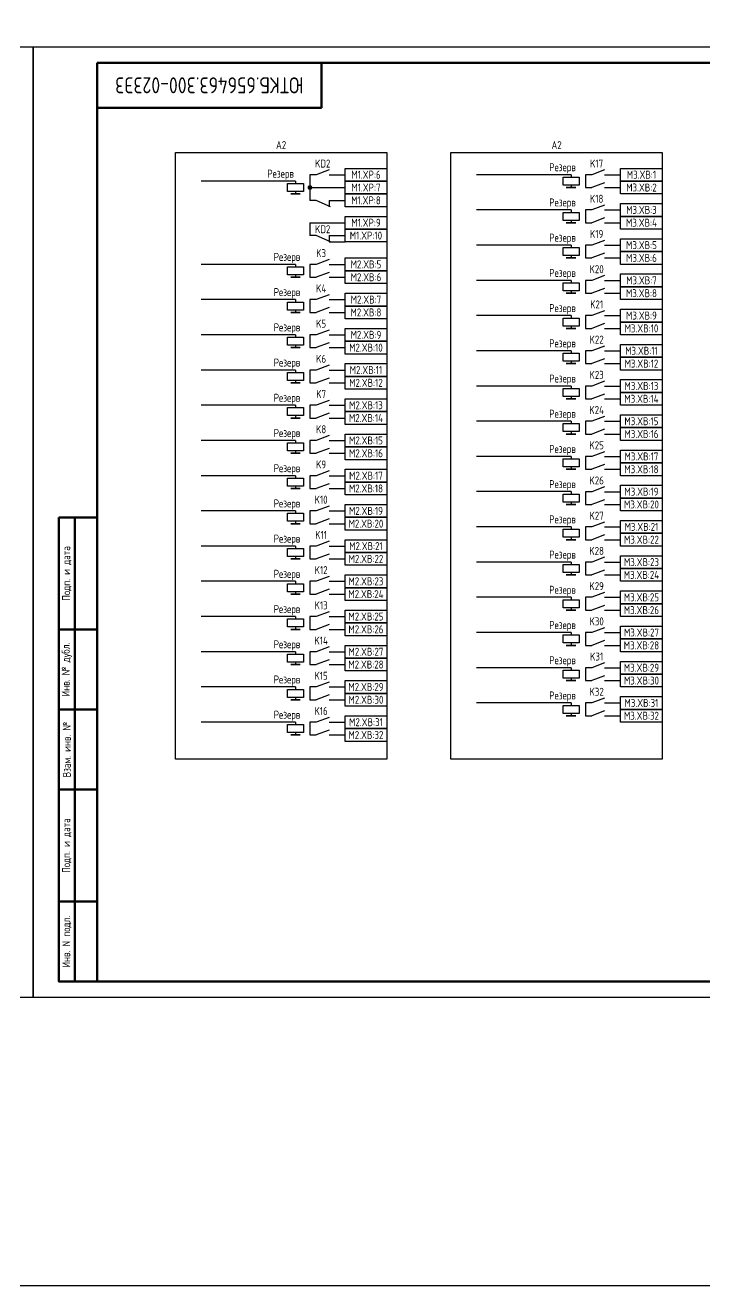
# Model space of a CAD drawing. Header units: millimetres. Extents: x -1117 to 6417, y -90 to 586.
# Drawn here: x 4617.5 to 4829.7, y -90 to 303.8 of the extents above; entities that cross this region are included whole.
import ezdxf

# ---------------------------------------------------------------- set-up
doc = ezdxf.new("R2010")
doc.units = ezdxf.units.MM
doc.styles.add('Gost_type_A', font='GOST_A.TTF')

# ---------------------------------------------------------------- blocks, each defined once
blk = doc.blocks.new('Формат_А3')
blk.add_lwpolyline([(-420, 297), (0, 297), (0, 0), (-420, 0)], close=True)
at = {"lineweight": 50}
blk.add_lwpolyline([(-400, 292), (-5, 292), (-5, 5), (-400, 5)], close=True, dxfattribs=at)
blk = doc.blocks.new('Штамп левый нижний')
at = {"lineweight": 50}
for points in [[(-12, 145), (-7, 145), (-7, 110), (-12, 110)], [(-7, 145), (0, 145), (0, 110), (-7, 110)], [(-12, 110), (-7, 110), (-7, 85), (-12, 85)], [(-7, 110), (0, 110), (0, 85), (-7, 85)], [(-12, 85), (-7, 85), (-7, 60), (-12, 60)], [(-7, 85), (0, 85), (0, 60), (-7, 60)], [(-12, 60), (-7, 60), (-7, 25), (-12, 25)], [(-7, 60), (0, 60), (0, 25), (-7, 25)], [(-12, 25), (-7, 25), (-7, 0), (-12, 0)], [(-7, 25), (0, 25), (0, 0), (-7, 0)]]:
    blk.add_lwpolyline(points, close=True, dxfattribs=at)
at = {"char_height": 2.5, "attachment_point": 5, "rotation": 90, "style": 'Gost_type_A'}
for s, insert, width in [('Подп. и дата', (-9.5, 127.5), 35), ('Инв. № дубл.', (-9.5, 97.5), 25), ('Взам. инв. №', (-9.5, 72.5), 25), ('Подп. и дата', (-9.5, 42.5), 35), ('Инв. N подл.', (-9.5, 12.5), 25)]:
    blk.add_mtext(s, dxfattribs=dict(at, insert=insert, width=width))
blk = doc.blocks.new('Штамп угловой верхний')
at = {"lineweight": 50}
blk.add_lwpolyline([(0, 0), (70, 0), (70, -14), (0, -14)], close=True, dxfattribs=at)
blk = doc.blocks.new('POINT')
at = {"const_width": 0.75}
blk.add_lwpolyline([(-0.375, 0, 1), (0.375, 0, 1)], format="xyb", close=True, dxfattribs=at)

msp = doc.modelspace()

# ---------------------------------------------------------------- linework, layer by layer
at = {"ltscale": 1.08}
for p, q in [((4708.4, 257.05), (4706.4, 257.05)), ((4706.4, 257.05), (4706.4, 249.05)), ((4712.4, 257.05), (4717.4, 257.05)), ((4794.43, 257.05), (4792.43, 257.05)), ((4792.43, 257.05), (4792.43, 253.05)), ((4798.43, 257.05), (4803.43, 257.05)), ((4706.4, 253.05), (4717.4, 253.05)), ((4792.43, 253.05), (4794.43, 253.05)), ((4798.43, 253.05), (4803.43, 253.05)), ((4708.4, 249.05), (4706.4, 249.05)), ((4712.4, 249.05), (4717.4, 249.05)), ((4794.43, 246.05), (4792.43, 246.05)), ((4792.43, 246.05), (4792.43, 242.05)), ((4798.43, 246.05), (4803.43, 246.05)), ((4706.4, 242.05), (4717.4, 242.05)), ((4792.43, 242.05), (4794.43, 242.05)), ((4798.43, 242.05), (4803.43, 242.05)), ((4708.4, 238.05), (4706.4, 238.05)), ((4712.4, 238.05), (4717.4, 238.05)), ((4712.4, 236.05), (4717.4, 236.05)), ((4794.43, 235.05), (4792.43, 235.05)), ((4792.43, 235.05), (4792.43, 231.05)), ((4798.43, 235.05), (4803.43, 235.05)), ((4708.4, 229.05), (4706.4, 229.05)), ((4706.4, 229.05), (4706.4, 225.05)), ((4712.4, 229.05), (4717.4, 229.05)), ((4792.43, 231.05), (4794.43, 231.05)), ((4798.43, 231.05), (4803.43, 231.05)), ((4706.4, 225.05), (4708.4, 225.05)), ((4712.4, 225.05), (4717.4, 225.05)), ((4794.43, 224.05), (4792.43, 224.05)), ((4792.43, 224.05), (4792.43, 220.05)), ((4798.43, 224.05), (4803.43, 224.05)), ((4708.4, 218.05), (4706.4, 218.05)), ((4706.4, 218.05), (4706.4, 214.05)), ((4712.4, 218.05), (4717.4, 218.05)), ((4792.43, 220.05), (4794.43, 220.05)), ((4798.43, 220.05), (4803.43, 220.05)), ((4706.4, 214.05), (4708.4, 214.05)), ((4712.4, 214.05), (4717.4, 214.05)), ((4794.43, 213.05), (4792.43, 213.05)), ((4792.43, 213.05), (4792.43, 209.05)), ((4798.43, 213.05), (4803.43, 213.05)), ((4792.43, 209.05), (4794.43, 209.05)), ((4798.43, 209.05), (4803.43, 209.05)), ((4708.4, 207.05), (4706.4, 207.05)), ((4706.4, 207.05), (4706.4, 203.05)), ((4712.4, 207.05), (4717.4, 207.05)), ((4706.4, 203.05), (4708.4, 203.05)), ((4712.4, 203.05), (4717.4, 203.05)), ((4794.43, 202.05), (4792.43, 202.05)), ((4792.43, 202.05), (4792.43, 198.05)), ((4798.43, 202.05), (4803.43, 202.05)), ((4792.43, 198.05), (4794.43, 198.05)), ((4798.43, 198.05), (4803.43, 198.05)), ((4708.4, 196.05), (4706.4, 196.05)), ((4706.4, 196.05), (4706.4, 192.05)), ((4712.4, 196.05), (4717.4, 196.05)), ((4706.4, 192.05), (4708.4, 192.05)), ((4712.4, 192.05), (4717.4, 192.05)), ((4794.43, 191.05), (4792.43, 191.05)), ((4792.43, 191.05), (4792.43, 187.05)), ((4798.43, 191.05), (4803.43, 191.05)), ((4792.43, 187.05), (4794.43, 187.05)), ((4798.43, 187.05), (4803.43, 187.05)), ((4708.4, 185.05), (4706.4, 185.05)), ((4706.4, 185.05), (4706.4, 181.05)), ((4712.4, 185.05), (4717.4, 185.05)), ((4706.4, 181.05), (4708.4, 181.05)), ((4712.4, 181.05), (4717.4, 181.05)), ((4794.43, 180.05), (4792.43, 180.05)), ((4792.43, 180.05), (4792.43, 176.05)), ((4798.43, 180.05), (4803.43, 180.05)), ((4708.4, 174.05), (4706.4, 174.05)), ((4706.4, 174.05), (4706.4, 170.05)), ((4712.4, 174.05), (4717.4, 174.05)), ((4792.43, 176.05), (4794.43, 176.05)), ((4798.43, 176.05), (4803.43, 176.05)), ((4706.4, 170.05), (4708.4, 170.05)), ((4712.4, 170.05), (4717.4, 170.05)), ((4794.43, 169.05), (4792.43, 169.05)), ((4792.43, 169.05), (4792.43, 165.05)), ((4798.43, 169.05), (4803.43, 169.05)), ((4708.4, 163.05), (4706.4, 163.05)), ((4706.4, 163.05), (4706.4, 159.05)), ((4712.4, 163.05), (4717.4, 163.05)), ((4792.43, 165.05), (4794.43, 165.05)), ((4798.43, 165.05), (4803.43, 165.05)), ((4706.4, 159.05), (4708.4, 159.05)), ((4712.4, 159.05), (4717.4, 159.05)), ((4794.43, 158.05), (4792.43, 158.05)), ((4792.43, 158.05), (4792.43, 154.05)), ((4798.43, 158.05), (4803.43, 158.05)), ((4792.43, 154.05), (4794.43, 154.05)), ((4798.43, 154.05), (4803.43, 154.05)), ((4708.4, 152.05), (4706.4, 152.05)), ((4706.4, 152.05), (4706.4, 148.05)), ((4712.4, 152.05), (4717.4, 152.05)), ((4706.4, 148.05), (4708.4, 148.05)), ((4712.4, 148.05), (4717.4, 148.05)), ((4794.43, 147.05), (4792.43, 147.05)), ((4792.43, 147.05), (4792.43, 143.05)), ((4798.43, 147.05), (4803.43, 147.05)), ((4792.43, 143.05), (4794.43, 143.05)), ((4798.43, 143.05), (4803.43, 143.05)), ((4708.4, 141.05), (4706.4, 141.05)), ((4706.4, 141.05), (4706.4, 137.05)), ((4712.4, 141.05), (4717.4, 141.05)), ((4706.4, 137.05), (4708.4, 137.05)), ((4712.4, 137.05), (4717.4, 137.05)), ((4794.43, 136.05), (4792.43, 136.05)), ((4792.43, 136.05), (4792.43, 132.05)), ((4798.43, 136.05), (4803.43, 136.05)), ((4708.4, 130.05), (4706.4, 130.05)), ((4706.4, 130.05), (4706.4, 126.05)), ((4712.4, 130.05), (4717.4, 130.05)), ((4792.43, 132.05), (4794.43, 132.05)), ((4798.43, 132.05), (4803.43, 132.05)), ((4706.4, 126.05), (4708.4, 126.05)), ((4712.4, 126.05), (4717.4, 126.05)), ((4794.43, 125.05), (4792.43, 125.05)), ((4792.43, 125.05), (4792.43, 121.05)), ((4798.43, 125.05), (4803.43, 125.05)), ((4708.4, 119.05), (4706.4, 119.05)), ((4706.4, 119.05), (4706.4, 115.05)), ((4712.4, 119.05), (4717.4, 119.05)), ((4792.43, 121.05), (4794.43, 121.05)), ((4798.43, 121.05), (4803.43, 121.05)), ((4706.4, 115.05), (4708.4, 115.05)), ((4712.4, 115.05), (4717.4, 115.05)), ((4794.43, 114.05), (4792.43, 114.05)), ((4792.43, 114.05), (4792.43, 110.05)), ((4798.43, 114.05), (4803.43, 114.05)), ((4708.4, 108.05), (4706.4, 108.05)), ((4706.4, 108.05), (4706.4, 104.05)), ((4712.4, 108.05), (4717.4, 108.05)), ((4792.43, 110.05), (4794.43, 110.05)), ((4798.43, 110.05), (4803.43, 110.05)), ((4706.4, 104.05), (4708.4, 104.05)), ((4712.4, 104.05), (4717.4, 104.05)), ((4794.43, 103.05), (4792.43, 103.05)), ((4792.43, 103.05), (4792.43, 99.05)), ((4798.43, 103.05), (4803.43, 103.05)), ((4792.43, 99.05), (4794.43, 99.05)), ((4798.43, 99.05), (4803.43, 99.05)), ((4708.4, 97.05), (4706.4, 97.05)), ((4706.4, 97.05), (4706.4, 93.05)), ((4712.4, 97.05), (4717.4, 97.05)), ((4706.4, 93.05), (4708.4, 93.05)), ((4712.4, 93.05), (4717.4, 93.05)), ((4794.43, 92.05), (4792.43, 92.05)), ((4792.43, 92.05), (4792.43, 88.05)), ((4798.43, 92.05), (4803.43, 92.05)), ((4792.43, 88.05), (4794.43, 88.05)), ((4798.43, 88.05), (4803.43, 88.05)), ((4708.4, 86.05), (4706.4, 86.05)), ((4706.4, 86.05), (4706.4, 82.05)), ((4712.4, 86.05), (4717.4, 86.05)), ((4706.4, 82.05), (4708.4, 82.05)), ((4712.4, 82.05), (4717.4, 82.05))]:
    msp.add_line(p, q, dxfattribs=at)
at = {"ltscale": 4.32}
for p, q in [((4712.4, 258.55), (4708.4, 257.05)), ((4798.43, 258.55), (4794.43, 257.05)), ((4798.43, 254.55), (4794.43, 253.05)), ((4712.79, 247.06), (4708.4, 249.05)), ((4798.43, 247.55), (4794.43, 246.05)), ((4798.43, 243.55), (4794.43, 242.05)), ((4712.79, 236.06), (4708.4, 238.05)), ((4798.43, 236.55), (4794.43, 235.05)), ((4798.43, 232.55), (4794.43, 231.05)), ((4712.4, 230.55), (4708.4, 229.05)), ((4712.4, 226.55), (4708.4, 225.05)), ((4798.43, 225.55), (4794.43, 224.05)), ((4798.43, 221.55), (4794.43, 220.05)), ((4712.4, 219.55), (4708.4, 218.05)), ((4712.4, 215.55), (4708.4, 214.05)), ((4798.43, 214.55), (4794.43, 213.05)), ((4798.43, 210.55), (4794.43, 209.05)), ((4712.4, 208.55), (4708.4, 207.05)), ((4712.4, 204.55), (4708.4, 203.05)), ((4798.43, 203.55), (4794.43, 202.05)), ((4712.4, 197.55), (4708.4, 196.05)), ((4798.43, 199.55), (4794.43, 198.05)), ((4712.4, 193.55), (4708.4, 192.05)), ((4798.43, 192.55), (4794.43, 191.05)), ((4712.4, 186.55), (4708.4, 185.05)), ((4798.43, 188.55), (4794.43, 187.05)), ((4712.4, 182.55), (4708.4, 181.05)), ((4798.43, 181.55), (4794.43, 180.05)), ((4798.43, 177.55), (4794.43, 176.05)), ((4712.4, 175.55), (4708.4, 174.05)), ((4712.4, 171.55), (4708.4, 170.05)), ((4798.43, 170.55), (4794.43, 169.05)), ((4798.43, 166.55), (4794.43, 165.05)), ((4712.4, 164.55), (4708.4, 163.05)), ((4712.4, 160.55), (4708.4, 159.05)), ((4798.43, 159.55), (4794.43, 158.05)), ((4798.43, 155.55), (4794.43, 154.05)), ((4712.4, 153.55), (4708.4, 152.05)), ((4712.4, 149.55), (4708.4, 148.05)), ((4798.43, 148.55), (4794.43, 147.05)), ((4712.4, 142.55), (4708.4, 141.05)), ((4798.43, 144.55), (4794.43, 143.05)), ((4712.4, 138.55), (4708.4, 137.05)), ((4798.43, 137.55), (4794.43, 136.05)), ((4712.4, 131.55), (4708.4, 130.05)), ((4798.43, 133.55), (4794.43, 132.05)), ((4712.4, 127.55), (4708.4, 126.05)), ((4798.43, 126.55), (4794.43, 125.05)), ((4798.43, 122.55), (4794.43, 121.05)), ((4712.4, 120.55), (4708.4, 119.05)), ((4712.4, 116.55), (4708.4, 115.05)), ((4798.43, 115.55), (4794.43, 114.05)), ((4798.43, 111.55), (4794.43, 110.05)), ((4712.4, 109.55), (4708.4, 108.05)), ((4712.4, 105.55), (4708.4, 104.05)), ((4798.43, 104.55), (4794.43, 103.05)), ((4712.4, 98.55), (4708.4, 97.05)), ((4798.43, 100.55), (4794.43, 99.05)), ((4712.4, 94.55), (4708.4, 93.05)), ((4798.43, 93.55), (4794.43, 92.05)), ((4712.4, 87.55), (4708.4, 86.05)), ((4798.43, 89.55), (4794.43, 88.05)), ((4712.4, 83.55), (4708.4, 82.05))]:
    msp.add_line(p, q, dxfattribs=at)
for p, q in [((4787.93, 257.06), (4758.43, 257.06)), ((4787.93, 257.06), (4787.93, 256.3)), ((4701.9, 255.06), (4672.4, 255.06)), ((4701.9, 255.06), (4701.9, 254.3)), ((4787.93, 253.8), (4787.93, 253.05)), ((4701.9, 251.8), (4701.9, 251.05)), ((4712.4, 249.05), (4712.4, 247.05)), ((4787.93, 246.06), (4758.43, 246.06)), ((4787.93, 246.06), (4787.93, 245.3)), ((4706.4, 242.05), (4706.4, 238.05)), ((4787.93, 242.8), (4787.93, 242.05)), ((4712.4, 238.05), (4712.4, 236.05)), ((4787.93, 235.06), (4758.43, 235.06)), ((4787.93, 235.06), (4787.93, 234.3)), ((4701.9, 229.05), (4672.4, 229.05)), ((4701.9, 229.05), (4701.9, 228.3)), ((4787.93, 231.8), (4787.93, 231.05)), ((4701.9, 225.8), (4701.9, 225.05)), ((4787.93, 224.06), (4758.43, 224.06)), ((4787.93, 224.06), (4787.93, 223.3)), ((4787.93, 220.8), (4787.93, 220.05)), ((4701.9, 218.05), (4672.4, 218.05)), ((4701.9, 218.05), (4701.9, 217.3)), ((4701.9, 214.8), (4701.9, 214.05)), ((4787.93, 213.06), (4758.43, 213.06)), ((4787.93, 213.06), (4787.93, 212.3)), ((4787.93, 209.8), (4787.93, 209.05)), ((4701.9, 207.05), (4672.4, 207.05)), ((4701.9, 207.05), (4701.9, 206.3)), ((4701.9, 203.8), (4701.9, 203.05)), ((4787.93, 202.06), (4758.43, 202.06)), ((4787.93, 202.06), (4787.93, 201.3)), ((4787.93, 198.8), (4787.93, 198.05)), ((4701.9, 196.05), (4672.4, 196.05)), ((4701.9, 196.05), (4701.9, 195.3)), ((4701.9, 192.8), (4701.9, 192.05)), ((4787.93, 191.06), (4758.43, 191.06)), ((4787.93, 191.06), (4787.93, 190.3)), ((4787.93, 187.8), (4787.93, 187.05)), ((4701.9, 185.05), (4672.4, 185.05)), ((4701.9, 185.05), (4701.9, 184.3)), ((4701.9, 181.8), (4701.9, 181.05)), ((4787.93, 180.06), (4758.43, 180.06)), ((4787.93, 180.06), (4787.93, 179.3)), ((4701.9, 174.05), (4672.4, 174.05)), ((4701.9, 174.05), (4701.9, 173.3)), ((4787.93, 176.8), (4787.93, 176.05)), ((4701.9, 170.8), (4701.9, 170.05)), ((4787.93, 169.06), (4758.43, 169.06)), ((4787.93, 169.06), (4787.93, 168.3)), ((4787.93, 165.8), (4787.93, 165.05)), ((4701.9, 163.05), (4672.4, 163.05)), ((4701.9, 163.05), (4701.9, 162.3)), ((4701.9, 159.8), (4701.9, 159.05)), ((4787.93, 158.06), (4758.43, 158.06)), ((4787.93, 158.06), (4787.93, 157.3)), ((4787.93, 154.8), (4787.93, 154.05)), ((4701.9, 152.05), (4672.4, 152.05)), ((4701.9, 152.05), (4701.9, 151.3)), ((4701.9, 148.8), (4701.9, 148.05)), ((4787.93, 147.06), (4758.43, 147.06)), ((4787.93, 147.06), (4787.93, 146.3)), ((4787.93, 143.8), (4787.93, 143.05)), ((4701.9, 141.05), (4672.4, 141.05)), ((4701.9, 141.05), (4701.9, 140.3)), ((4701.9, 137.8), (4701.9, 137.05)), ((4787.93, 136.06), (4758.43, 136.06)), ((4787.93, 136.06), (4787.93, 135.3)), ((4701.9, 130.05), (4672.4, 130.05)), ((4701.9, 130.05), (4701.9, 129.3)), ((4787.93, 132.8), (4787.93, 132.05)), ((4701.9, 126.8), (4701.9, 126.05)), ((4787.93, 125.06), (4758.43, 125.06)), ((4787.93, 125.06), (4787.93, 124.3)), ((4701.9, 119.05), (4672.4, 119.05)), ((4701.9, 119.05), (4701.9, 118.3)), ((4787.93, 121.8), (4787.93, 121.05)), ((4701.9, 115.8), (4701.9, 115.05)), ((4787.93, 114.06), (4758.43, 114.06)), ((4787.93, 114.06), (4787.93, 113.3)), ((4787.93, 110.8), (4787.93, 110.05)), ((4701.9, 108.05), (4672.4, 108.05)), ((4701.9, 108.05), (4701.9, 107.3)), ((4701.9, 104.8), (4701.9, 104.05)), ((4787.93, 103.06), (4758.43, 103.06)), ((4787.93, 103.06), (4787.93, 102.3)), ((4787.93, 99.8), (4787.93, 99.05)), ((4701.9, 97.05), (4672.4, 97.05)), ((4701.9, 97.05), (4701.9, 96.3)), ((4701.9, 93.8), (4701.9, 93.05)), ((4787.93, 92.06), (4758.43, 92.06)), ((4787.93, 92.06), (4787.93, 91.3)), ((4787.93, 88.8), (4787.93, 88.05)), ((4701.9, 86.05), (4672.4, 86.05)), ((4701.9, 86.05), (4701.9, 85.3)), ((4701.9, 82.8), (4701.9, 82.05))]:
    msp.add_line(p, q)
for points in [[(-1117.42, 586), (6417.25, 586), (6417.25, -90), (-1117.42, -90)], [(4664.4, 264.05), (4730.4, 264.05), (4730.4, 74.53), (4664.4, 74.53)], [(4750.43, 264.05), (4816.43, 264.05), (4816.43, 74.53), (4750.43, 74.53)], [(4717.4, 259.05), (4730.4, 259.05), (4730.4, 255.05), (4717.4, 255.05)], [(4790.43, 256.3), (4790.43, 253.8), (4785.43, 253.8), (4785.43, 256.3)], [(4803.43, 259.05), (4816.43, 259.05), (4816.43, 255.05), (4803.43, 255.05)], [(4704.4, 254.3), (4704.4, 251.8), (4699.4, 251.8), (4699.4, 254.3)], [(4717.4, 255.05), (4730.4, 255.05), (4730.4, 251.05), (4717.4, 251.05)], [(4789.43, 253.05), (4786.43, 253.05)], [(4803.43, 255.05), (4816.43, 255.05), (4816.43, 251.05), (4803.43, 251.05)], [(4703.4, 251.05), (4700.4, 251.05)], [(4717.4, 251.05), (4730.4, 251.05), (4730.4, 247.05), (4717.4, 247.05)], [(4790.43, 245.3), (4790.43, 242.8), (4785.43, 242.8), (4785.43, 245.3)], [(4803.43, 248.05), (4816.43, 248.05), (4816.43, 244.05), (4803.43, 244.05)], [(4717.4, 244.05), (4730.4, 244.05), (4730.4, 240.05), (4717.4, 240.05)], [(4789.43, 242.05), (4786.43, 242.05)], [(4803.43, 244.05), (4816.43, 244.05), (4816.43, 240.05), (4803.43, 240.05)], [(4717.4, 240.05), (4730.4, 240.05), (4730.4, 236.05), (4717.4, 236.05)], [(4803.43, 237.05), (4816.43, 237.05), (4816.43, 233.05), (4803.43, 233.05)], [(4790.43, 234.3), (4790.43, 231.8), (4785.43, 231.8), (4785.43, 234.3)], [(4803.43, 233.05), (4816.43, 233.05), (4816.43, 229.05), (4803.43, 229.05)], [(4717.4, 231.05), (4730.4, 231.05), (4730.4, 227.05), (4717.4, 227.05)], [(4717.4, 231.05), (4730.4, 231.05), (4730.4, 227.05), (4717.4, 227.05)], [(4789.43, 231.05), (4786.43, 231.05)], [(4704.4, 228.3), (4704.4, 225.8), (4699.4, 225.8), (4699.4, 228.3)], [(4703.4, 225.05), (4700.4, 225.05)], [(4717.4, 227.05), (4730.4, 227.05), (4730.4, 223.05), (4717.4, 223.05)], [(4803.43, 226.05), (4816.43, 226.05), (4816.43, 222.05), (4803.43, 222.05)], [(4790.43, 223.3), (4790.43, 220.8), (4785.43, 220.8), (4785.43, 223.3)], [(4803.43, 222.05), (4816.43, 222.05), (4816.43, 218.05), (4803.43, 218.05)], [(4704.4, 217.3), (4704.4, 214.8), (4699.4, 214.8), (4699.4, 217.3)], [(4717.4, 220.05), (4730.4, 220.05), (4730.4, 216.05), (4717.4, 216.05)], [(4789.43, 220.05), (4786.43, 220.05)], [(4703.4, 214.05), (4700.4, 214.05)], [(4717.4, 216.05), (4730.4, 216.05), (4730.4, 212.05), (4717.4, 212.05)], [(4803.43, 215.05), (4816.43, 215.05), (4816.43, 211.05), (4803.43, 211.05)], [(4717.4, 209.05), (4730.4, 209.05), (4730.4, 205.05), (4717.4, 205.05)], [(4790.43, 212.3), (4790.43, 209.8), (4785.43, 209.8), (4785.43, 212.3)], [(4789.43, 209.05), (4786.43, 209.05)], [(4803.43, 211.05), (4816.43, 211.05), (4816.43, 207.05), (4803.43, 207.05)], [(4704.4, 206.3), (4704.4, 203.8), (4699.4, 203.8), (4699.4, 206.3)], [(4717.4, 205.05), (4730.4, 205.05), (4730.4, 201.05), (4717.4, 201.05)], [(4703.4, 203.05), (4700.4, 203.05)], [(4790.43, 201.3), (4790.43, 198.8), (4785.43, 198.8), (4785.43, 201.3)], [(4803.43, 204.05), (4816.43, 204.05), (4816.43, 200.05), (4803.43, 200.05)], [(4717.4, 198.05), (4730.4, 198.05), (4730.4, 194.05), (4717.4, 194.05)], [(4789.43, 198.05), (4786.43, 198.05)], [(4803.43, 200.05), (4816.43, 200.05), (4816.43, 196.05), (4803.43, 196.05)], [(4704.4, 195.3), (4704.4, 192.8), (4699.4, 192.8), (4699.4, 195.3)], [(4717.4, 194.05), (4730.4, 194.05), (4730.4, 190.05), (4717.4, 190.05)], [(4803.43, 193.05), (4816.43, 193.05), (4816.43, 189.05), (4803.43, 189.05)], [(4703.4, 192.05), (4700.4, 192.05)], [(4790.43, 190.3), (4790.43, 187.8), (4785.43, 187.8), (4785.43, 190.3)], [(4803.43, 189.05), (4816.43, 189.05), (4816.43, 185.05), (4803.43, 185.05)], [(4717.4, 187.05), (4730.4, 187.05), (4730.4, 183.05), (4717.4, 183.05)], [(4789.43, 187.05), (4786.43, 187.05)], [(4704.4, 184.3), (4704.4, 181.8), (4699.4, 181.8), (4699.4, 184.3)], [(4717.4, 183.05), (4730.4, 183.05), (4730.4, 179.05), (4717.4, 179.05)], [(4803.43, 182.05), (4816.43, 182.05), (4816.43, 178.05), (4803.43, 178.05)], [(4703.4, 181.05), (4700.4, 181.05)], [(4790.43, 179.3), (4790.43, 176.8), (4785.43, 176.8), (4785.43, 179.3)], [(4803.43, 178.05), (4816.43, 178.05), (4816.43, 174.05), (4803.43, 174.05)], [(4704.4, 173.3), (4704.4, 170.8), (4699.4, 170.8), (4699.4, 173.3)], [(4717.4, 176.05), (4730.4, 176.05), (4730.4, 172.05), (4717.4, 172.05)], [(4789.43, 176.05), (4786.43, 176.05)], [(4703.4, 170.05), (4700.4, 170.05)], [(4717.4, 172.05), (4730.4, 172.05), (4730.4, 168.05), (4717.4, 168.05)], [(4803.43, 171.05), (4816.43, 171.05), (4816.43, 167.05), (4803.43, 167.05)], [(4790.43, 168.3), (4790.43, 165.8), (4785.43, 165.8), (4785.43, 168.3)], [(4803.43, 167.05), (4816.43, 167.05), (4816.43, 163.05), (4803.43, 163.05)], [(4704.4, 162.3), (4704.4, 159.8), (4699.4, 159.8), (4699.4, 162.3)], [(4717.4, 165.05), (4730.4, 165.05), (4730.4, 161.05), (4717.4, 161.05)], [(4789.43, 165.05), (4786.43, 165.05)], [(4703.4, 159.05), (4700.4, 159.05)], [(4717.4, 161.05), (4730.4, 161.05), (4730.4, 157.05), (4717.4, 157.05)], [(4803.43, 160.05), (4816.43, 160.05), (4816.43, 156.05), (4803.43, 156.05)], [(4717.4, 154.05), (4730.4, 154.05), (4730.4, 150.05), (4717.4, 150.05)], [(4790.43, 157.3), (4790.43, 154.8), (4785.43, 154.8), (4785.43, 157.3)], [(4789.43, 154.05), (4786.43, 154.05)], [(4803.43, 156.05), (4816.43, 156.05), (4816.43, 152.05), (4803.43, 152.05)], [(4704.4, 151.3), (4704.4, 148.8), (4699.4, 148.8), (4699.4, 151.3)], [(4717.4, 150.05), (4730.4, 150.05), (4730.4, 146.05), (4717.4, 146.05)], [(4703.4, 148.05), (4700.4, 148.05)], [(4790.43, 146.3), (4790.43, 143.8), (4785.43, 143.8), (4785.43, 146.3)], [(4803.43, 149.05), (4816.43, 149.05), (4816.43, 145.05), (4803.43, 145.05)], [(4717.4, 143.05), (4730.4, 143.05), (4730.4, 139.05), (4717.4, 139.05)], [(4789.43, 143.05), (4786.43, 143.05)], [(4803.43, 145.05), (4816.43, 145.05), (4816.43, 141.05), (4803.43, 141.05)], [(4704.4, 140.3), (4704.4, 137.8), (4699.4, 137.8), (4699.4, 140.3)], [(4717.4, 139.05), (4730.4, 139.05), (4730.4, 135.05), (4717.4, 135.05)], [(4803.43, 138.05), (4816.43, 138.05), (4816.43, 134.05), (4803.43, 134.05)], [(4703.4, 137.05), (4700.4, 137.05)], [(4790.43, 135.3), (4790.43, 132.8), (4785.43, 132.8), (4785.43, 135.3)], [(4803.43, 134.05), (4816.43, 134.05), (4816.43, 130.05), (4803.43, 130.05)], [(4717.4, 132.05), (4730.4, 132.05), (4730.4, 128.05), (4717.4, 128.05)], [(4789.43, 132.05), (4786.43, 132.05)], [(4704.4, 129.3), (4704.4, 126.8), (4699.4, 126.8), (4699.4, 129.3)], [(4703.4, 126.05), (4700.4, 126.05)], [(4717.4, 128.05), (4730.4, 128.05), (4730.4, 124.05), (4717.4, 124.05)], [(4803.43, 127.05), (4816.43, 127.05), (4816.43, 123.05), (4803.43, 123.05)], [(4790.43, 124.3), (4790.43, 121.8), (4785.43, 121.8), (4785.43, 124.3)], [(4803.43, 123.05), (4816.43, 123.05), (4816.43, 119.05), (4803.43, 119.05)], [(4704.4, 118.3), (4704.4, 115.8), (4699.4, 115.8), (4699.4, 118.3)], [(4717.4, 121.05), (4730.4, 121.05), (4730.4, 117.05), (4717.4, 117.05)], [(4789.43, 121.05), (4786.43, 121.05)], [(4703.4, 115.05), (4700.4, 115.05)], [(4717.4, 117.05), (4730.4, 117.05), (4730.4, 113.05), (4717.4, 113.05)], [(4803.43, 116.05), (4816.43, 116.05), (4816.43, 112.05), (4803.43, 112.05)], [(4790.43, 113.3), (4790.43, 110.8), (4785.43, 110.8), (4785.43, 113.3)], [(4803.43, 112.05), (4816.43, 112.05), (4816.43, 108.05), (4803.43, 108.05)], [(4704.4, 107.3), (4704.4, 104.8), (4699.4, 104.8), (4699.4, 107.3)], [(4717.4, 110.05), (4730.4, 110.05), (4730.4, 106.05), (4717.4, 106.05)], [(4789.43, 110.05), (4786.43, 110.05)], [(4703.4, 104.05), (4700.4, 104.05)], [(4717.4, 106.05), (4730.4, 106.05), (4730.4, 102.05), (4717.4, 102.05)], [(4803.43, 105.05), (4816.43, 105.05), (4816.43, 101.05), (4803.43, 101.05)], [(4717.4, 99.05), (4730.4, 99.05), (4730.4, 95.05), (4717.4, 95.05)], [(4790.43, 102.3), (4790.43, 99.8), (4785.43, 99.8), (4785.43, 102.3)], [(4789.43, 99.05), (4786.43, 99.05)], [(4803.43, 101.05), (4816.43, 101.05), (4816.43, 97.05), (4803.43, 97.05)], [(4704.4, 96.3), (4704.4, 93.8), (4699.4, 93.8), (4699.4, 96.3)], [(4717.4, 95.05), (4730.4, 95.05), (4730.4, 91.05), (4717.4, 91.05)], [(4703.4, 93.05), (4700.4, 93.05)], [(4790.43, 91.3), (4790.43, 88.8), (4785.43, 88.8), (4785.43, 91.3)], [(4803.43, 94.05), (4816.43, 94.05), (4816.43, 90.05), (4803.43, 90.05)], [(4717.4, 88.05), (4730.4, 88.05), (4730.4, 84.05), (4717.4, 84.05)], [(4789.43, 88.05), (4786.43, 88.05)], [(4803.43, 90.05), (4816.43, 90.05), (4816.43, 86.05), (4803.43, 86.05)], [(4704.4, 85.3), (4704.4, 82.8), (4699.4, 82.8), (4699.4, 85.3)], [(4717.4, 84.05), (4730.4, 84.05), (4730.4, 80.05), (4717.4, 80.05)], [(4703.4, 82.05), (4700.4, 82.05)]]:
    msp.add_lwpolyline(points, close=True)

# ---------------------------------------------------------------- block references
at = {"color": 1}
for name, p in [('Формат_А3', (4620, 0)), ('Формат_А3', (5040, 0)), ('Штамп левый нижний', (4640, 5))]:
    msp.add_blockref(name, p, dxfattribs=at)
for name, p in [('Штамп угловой верхний', (4640, 292)), ('POINT', (4706.4, 253.05))]:
    msp.add_blockref(name, p)

# ---------------------------------------------------------------- texts
at = {"insert": (4675, 285), "char_height": 5, "width": 70, "attachment_point": 5, "rotation": 180, "style": 'Gost_type_A'}
msp.add_mtext('ЮТКБ.656463.300-023Э3', dxfattribs=at)
at = {"char_height": 2.5, "style": 'Gost_type_A'}
for s, insert, width, attachment_point, line_spacing_factor in [('A2', (4697.4, 265.05), 66, 8, 0.9), ('A2', (4783.43, 265.05), 66, 8, 0.9), ('Резерв', (4701.4, 257.05), 37, 6, 0.8)]:
    msp.add_mtext(s, dxfattribs=dict(at, insert=insert, width=width, attachment_point=attachment_point, line_spacing_factor=line_spacing_factor))
for s, insert, width, attachment_point in [('KD2', (4710.4, 260.55), 8, 5), ('Резерв', (4789.43, 259.06), 31.0015, 6), ('K17', (4795.93, 260.55), 5, 5), ('M1.XP:6', (4723.9, 257.06), 13, 5), ('M3.XВ:1', (4809.93, 257.06), 13, 5), ('M1.XP:7', (4723.9, 253.06), 13, 5), ('M3.XВ:2', (4809.93, 253.06), 13, 5), ('M1.XP:8', (4723.9, 249.06), 13, 5), ('Резерв', (4789.43, 248.06), 31.0015, 6), ('K18', (4795.93, 249.55), 5, 5), ('M3.XВ:3', (4809.93, 246.06), 13, 5), ('KD2', (4710.4, 240.05), 8, 5), ('M1.XP:9', (4723.9, 242.06), 13, 5), ('M3.XВ:4', (4809.93, 242.06), 13, 5), ('M1.XP:10', (4723.9, 238.06), 13, 5), ('Резерв', (4789.43, 237.06), 31.0015, 6), ('K19', (4795.93, 238.55), 5, 5), ('M3.XВ:5', (4809.93, 235.06), 13, 5), ('Резерв', (4703.4, 231.05), 31.0015, 6), ('K3', (4709.9, 232.55), 5, 5), ('M2.XВ:5', (4723.9, 229.05), 13, 5), ('K20', (4795.93, 227.55), 5, 5), ('M3.XВ:6', (4809.93, 231.06), 13, 5), ('M2.XВ:6', (4723.9, 225.05), 13, 5), ('Резерв', (4789.43, 226.06), 31.0015, 6), ('M3.XВ:7', (4809.93, 224.06), 13, 5), ('Резерв', (4703.4, 220.05), 31.0015, 6), ('K4', (4709.9, 221.55), 5, 5), ('M3.XВ:8', (4809.93, 220.06), 13, 5), ('M2.XВ:7', (4723.9, 218.05), 13, 5), ('Резерв', (4789.43, 215.06), 31.0015, 6), ('K21', (4795.93, 216.55), 5, 5), ('M2.XВ:8', (4723.9, 214.05), 13, 5), ('M3.XВ:9', (4809.93, 213.06), 13, 5), ('Резерв', (4703.4, 209.05), 31.0015, 6), ('K5', (4709.9, 210.55), 5, 5), ('M3.XВ:10', (4809.93, 209.06), 13, 5), ('M2.XВ:9', (4723.9, 207.05), 13, 5), ('Резерв', (4789.43, 204.06), 31.0015, 6), ('K22', (4795.93, 205.55), 5, 5), ('M2.XВ:10', (4723.9, 203.05), 13, 5), ('M3.XВ:11', (4809.93, 202.06), 13, 5), ('Резерв', (4703.4, 198.05), 31.0015, 6), ('K6', (4709.9, 199.55), 5, 5), ('M2.XВ:11', (4723.9, 196.05), 13, 5), ('M3.XВ:12', (4809.93, 198.06), 13, 5), ('M2.XВ:12', (4723.9, 192.05), 13, 5), ('Резерв', (4789.43, 193.06), 31.0015, 6), ('K23', (4795.93, 194.55), 5, 5), ('K7', (4709.9, 188.55), 5, 5), ('M3.XВ:13', (4809.93, 191.06), 13, 5), ('Резерв', (4703.4, 187.05), 31.0015, 6), ('M2.XВ:13', (4723.9, 185.05), 13, 5), ('M3.XВ:14', (4809.93, 187.06), 13, 5), ('M2.XВ:14', (4723.9, 181.05), 13, 5), ('Резерв', (4789.43, 182.06), 31.0015, 6), ('K24', (4795.93, 183.55), 5, 5), ('M3.XВ:15', (4809.93, 180.06), 13, 5), ('Резерв', (4703.4, 176.05), 31.0015, 6), ('K8', (4709.9, 177.55), 5, 5), ('M3.XВ:16', (4809.93, 176.06), 13, 5), ('M2.XВ:15', (4723.9, 174.05), 13, 5), ('K25', (4795.93, 172.55), 5, 5), ('M2.XВ:16', (4723.9, 170.05), 13, 5), ('Резерв', (4789.43, 171.06), 31.0015, 6), ('M3.XВ:17', (4809.93, 169.06), 13, 5), ('Резерв', (4703.4, 165.05), 31.0015, 6), ('K9', (4709.9, 166.55), 5, 5), ('M3.XВ:18', (4809.93, 165.06), 13, 5), ('M2.XВ:17', (4723.9, 163.05), 13, 5), ('Резерв', (4789.43, 160.06), 31.0015, 6), ('K26', (4795.93, 161.55), 5, 5), ('M2.XВ:18', (4723.9, 159.05), 13, 5), ('M3.XВ:19', (4809.93, 158.06), 13, 5), ('Резерв', (4703.4, 154.05), 31.0015, 6), ('K10', (4709.9, 155.55), 5, 5), ('M3.XВ:20', (4809.93, 154.06), 13, 5), ('M2.XВ:19', (4723.9, 152.05), 13, 5), ('Резерв', (4789.43, 149.06), 31.0015, 6), ('K27', (4795.93, 150.55), 5, 5), ('K11', (4709.9, 144.55), 5, 5), ('M2.XВ:20', (4723.9, 148.05), 13, 5), ('M3.XВ:21', (4809.93, 147.06), 13, 5), ('Резерв', (4703.4, 143.05), 31.0015, 6), ('M2.XВ:21', (4723.9, 141.05), 13, 5), ('M3.XВ:22', (4809.93, 143.06), 13, 5), ('M2.XВ:22', (4723.9, 137.05), 13, 5), ('Резерв', (4789.43, 138.06), 31.0015, 6), ('K28', (4795.93, 139.55), 5, 5), ('K12', (4709.9, 133.55), 5, 5), ('M3.XВ:23', (4809.93, 136.06), 13, 5), ('Резерв', (4703.4, 132.05), 31.0015, 6), ('M2.XВ:23', (4723.9, 130.05), 13, 5), ('M3.XВ:24', (4809.93, 132.06), 13, 5), ('M2.XВ:24', (4723.9, 126.05), 13, 5), ('Резерв', (4789.43, 127.06), 31.0015, 6), ('K29', (4795.93, 128.55), 5, 5), ('M3.XВ:25', (4809.93, 125.06), 13, 5), ('Резерв', (4703.4, 121.05), 31.0015, 6), ('K13', (4709.9, 122.55), 5, 5), ('M3.XВ:26', (4809.93, 121.06), 13, 5), ('M2.XВ:25', (4723.9, 119.05), 13, 5), ('K30', (4795.93, 117.55), 5, 5), ('M2.XВ:26', (4723.9, 115.05), 13, 5), ('Резерв', (4789.43, 116.06), 31.0015, 6), ('M3.XВ:27', (4809.93, 114.06), 13, 5), ('Резерв', (4703.4, 110.05), 31.0015, 6), ('K14', (4709.9, 111.55), 5, 5), ('M3.XВ:28', (4809.93, 110.06), 13, 5), ('M2.XВ:27', (4723.9, 108.05), 13, 5), ('Резерв', (4789.43, 105.06), 31.0015, 6), ('K31', (4795.93, 106.55), 5, 5), ('M2.XВ:28', (4723.9, 104.05), 13, 5), ('M3.XВ:29', (4809.93, 103.06), 13, 5), ('Резерв', (4703.4, 99.05), 31.0015, 6), ('K15', (4709.9, 100.55), 5, 5), ('M3.XВ:30', (4809.93, 99.06), 13, 5), ('M2.XВ:29', (4723.9, 97.05), 13, 5), ('Резерв', (4789.43, 94.06), 31.0015, 6), ('K32', (4795.93, 95.55), 5, 5), ('K16', (4709.9, 89.55), 5, 5), ('M2.XВ:30', (4723.9, 93.05), 13, 5), ('M3.XВ:31', (4809.93, 92.06), 13, 5), ('Резерв', (4703.4, 88.05), 31.0015, 6), ('M2.XВ:31', (4723.9, 86.05), 13, 5), ('M3.XВ:32', (4809.93, 88.06), 13, 5), ('M2.XВ:32', (4723.9, 82.05), 13, 5)]:
    msp.add_mtext(s, dxfattribs=dict(at, insert=insert, width=width, attachment_point=attachment_point))

doc.saveas('drawing.dxf')
